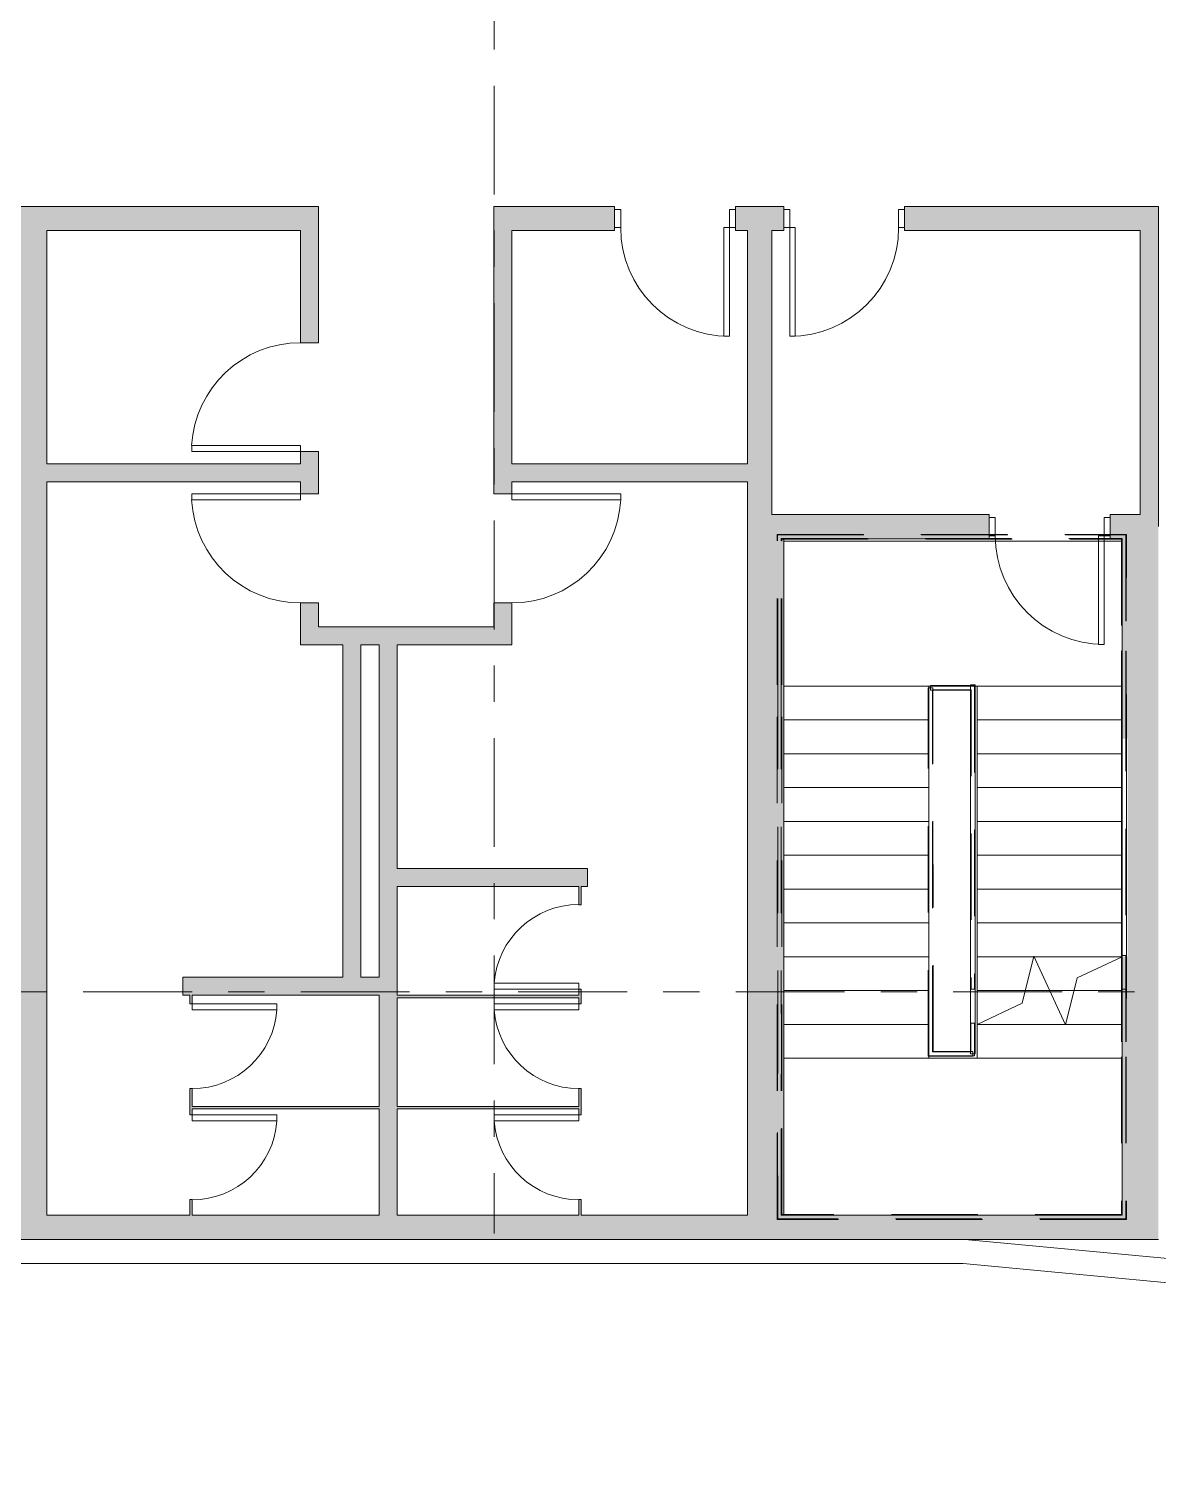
# Model space of a CAD drawing. Header units: millimetres. Extents: x 90964 to 877642, y 656808 to 1438307.
# Drawn here: x 376236 to 385586, y 977448 to 989290 of the extents above; entities that cross this region are included whole.
import ezdxf

# ---------------------------------------------------------------- set-up
doc = ezdxf.new("R2010")
doc.units = ezdxf.units.MM
doc.header["$LTSCALE"] = 300
doc.linetypes.add('CENTER', pattern=[3, 1.5, -0.5, 0.5, -0.5])
doc.linetypes.add('Overhead', pattern=[3.96875, 2.38125, -1.5875])
for name, color, linetype, lineweight in [('A-COT VACH', 2, 'Continuous', 35), ('A-DOOR', 31, 'Continuous', 9), ('A-DOOR-FRAM', 31, 'Continuous', 9), ('A-FLOR-HRAL', 11, 'Continuous', 9), ('A-FLOR-HRAL-MBND', 5, 'Overhead', 9), ('A-TRUC', 250, 'CENTER', 5), ('A-WALL', 113, 'Continuous', 9), ('A-WALL-PATT', 111, 'Continuous', 9), ('S-STRS', 31, 'Continuous', 9), ('S-STRS-MBND', 31, 'Overhead', 9)]:
    doc.layers.add(name, color=color, linetype=linetype, lineweight=lineweight)

# ---------------------------------------------------------------- blocks, each defined once
blk = doc.blocks.new('Railing - Railing-1480362-Option 5 Floor Plans')
at = {"layer": 'A-FLOR-HRAL-MBND'}
for p, q in [((-106422, -29073), (-106305, -28713)), ((-106384, -29054), (-106285, -28751)), ((-106305, -28713), (-103395, -29659)), ((-106285, -28751), (-103433, -29678)), ((-106165, -29157), (-106422, -29073)), ((-106156, -29128), (-106384, -29054)), ((-105899, -29243), (-105890, -29215)), ((-103513, -30019), (-105899, -29243)), ((-103532, -29982), (-105890, -29215)), ((-103433, -29678), (-103532, -29982)), ((-103395, -29659), (-103513, -30019))]:
    blk.add_line(p, q, dxfattribs=at)
blk = doc.blocks.new('Railing - Railing-1480373-Option 5 Floor Plans')
at = {"layer": 'A-FLOR-HRAL-MBND'}
for p, q in [((-108093, -29845), (-107202, -27106)), ((-107202, -27106), (-106194, -27433)), ((-108055, -29826), (-107183, -27143)), ((-107183, -27143), (-106203, -27462)), ((-106203, -27462), (-105937, -27549)), ((-106194, -27433), (-105928, -27520)), ((-105937, -27549), (-103008, -28501)), ((-105928, -27520), (-102999, -28473)), ((-103008, -28501), (-101857, -28875)), ((-102999, -28473), (-101819, -28856)), ((-101857, -28875), (-102729, -31558)), ((-101819, -28856), (-102710, -31596)), ((-106809, -30231), (-108055, -29826)), ((-106819, -30260), (-108093, -29845)), ((-106020, -30519), (-106819, -30260)), ((-106011, -30491), (-106809, -30231)), ((-106286, -30433), (-106277, -30404)), ((-103890, -31212), (-106286, -30433)), ((-103880, -31184), (-106277, -30404)), ((-103623, -31299), (-103890, -31212)), ((-103614, -31270), (-103880, -31184)), ((-102710, -31596), (-103623, -31299)), ((-102729, -31558), (-103614, -31270))]:
    blk.add_line(p, q, dxfattribs=at)
blk = doc.blocks.new('Top Rail Type - Top Rail_Internal_-V16-Option 5 Floor Plans')
at = {"layer": 'A-FLOR-HRAL', "linetype": 'Overhead'}
for p, q in [((-106422, -29058), (-106308, -28706)), ((-106384, -29070), (-106282, -28757)), ((-106308, -28706), (-103408, -29649)), ((-106282, -28757), (-103420, -29687)), ((-106422, -29058), (-106384, -29070)), ((-106409, -29083), (-106397, -29045)), ((-106167, -29162), (-106409, -29083)), ((-106154, -29124), (-106397, -29045)), ((-105901, -29248), (-105888, -29210)), ((-103509, -30026), (-105901, -29248)), ((-103535, -29975), (-105888, -29210)), ((-103433, -29662), (-103535, -29975)), ((-103395, -29675), (-103509, -30026)), ((-103395, -29675), (-103433, -29662)), ((-103408, -29649), (-103420, -29687))]:
    blk.add_line(p, q, dxfattribs=at)
at = {"layer": 'A-FLOR-HRAL'}
for p, q in [((-106154, -29124), (-106167, -29162)), ((-103492, -29989), (-106154, -29124)), ((-103504, -30027), (-106167, -29162)), ((-103504, -30027), (-103492, -29989))]:
    blk.add_line(p, q, dxfattribs=at)
blk = doc.blocks.new('Top Rail Type - Top Rail_Internal_-V17-Option 5 Floor Plans')
at = {"layer": 'A-FLOR-HRAL', "linetype": 'Overhead'}
for p, q in [((-108100, -29848), (-107206, -27099)), ((-107206, -27099), (-106192, -27429)), ((-108049, -29823), (-107180, -27150)), ((-107180, -27150), (-106205, -27467)), ((-106205, -27467), (-103010, -28506)), ((-106192, -27429), (-102997, -28468)), ((-103010, -28506), (-101863, -28879)), ((-102997, -28468), (-101813, -28853)), ((-101863, -28879), (-102732, -31552)), ((-101813, -28853), (-102707, -31602)), ((-106808, -30226), (-108049, -29823)), ((-106820, -30264), (-108100, -29848)), ((-106022, -30524), (-106820, -30264)), ((-106009, -30486), (-106808, -30226)), ((-106288, -30438), (-106275, -30400)), ((-103612, -31265), (-106275, -30400)), ((-103625, -31303), (-106288, -30438)), ((-102707, -31602), (-103625, -31303)), ((-102732, -31552), (-103612, -31265))]:
    blk.add_line(p, q, dxfattribs=at)
at = {"layer": 'A-FLOR-HRAL'}
for p, q in [((-106009, -30486), (-106022, -30524)), ((-104304, -31083), (-106022, -30524)), ((-104291, -31045), (-106009, -30486))]:
    blk.add_line(p, q, dxfattribs=at)
blk = doc.blocks.new('M_Single-Flush - 900 X 2100-697408-Option 5 Floor Plans')
at = {"layer": 'A-DOOR'}
for p, q in [((400, 75), (400, 975)), ((450, 975), (400, 975)), ((450, 75), (450, 975)), ((450, 75), (400, 75))]:
    blk.add_line(p, q, dxfattribs=at)
blk.add_arc((450, 75), 902, 93.1788, 180, dxfattribs=at)
blk = doc.blocks.new('M_Single-Flush - 900 X 2100-697387-Option 5 Floor Plans')
at = {"layer": 'A-DOOR'}
for p, q in [((400, -75), (400, -975)), ((450, -75), (400, -75)), ((450, -75), (450, -975)), ((450, -975), (400, -975))]:
    blk.add_line(p, q, dxfattribs=at)
blk.add_arc((450, -75), 902, 180, 266.8212, dxfattribs=at)
blk = doc.blocks.new('M_Single-Flush - 700 X 2100-697495-Option 5 Floor Plans')
at = {"layer": 'A-DOOR'}
for p, q in [((300, -10), (300, -710)), ((350, -10), (300, -10)), ((350, -10), (350, -710)), ((350, -710), (300, -710))]:
    blk.add_line(p, q, dxfattribs=at)
blk.add_arc((350, -10), 702, 180, 265.9138, dxfattribs=at)
blk = doc.blocks.new('M_Single-Flush - 700 X 2100-697474-Option 5 Floor Plans')
at = {"layer": 'A-DOOR'}
for p, q in [((300, 10), (300, 710)), ((350, 710), (300, 710)), ((350, 10), (350, 710)), ((350, 10), (300, 10))]:
    blk.add_line(p, q, dxfattribs=at)
blk.add_arc((350, 10), 702, 94.0862, 180, dxfattribs=at)
blk = doc.blocks.new('M_Door-Passage-Single-Flush - M_Door-Passage-Single-Flush-718217-Option 5 Floor Plans')
at = {"layer": 'A-DOOR'}
for p, q in [((450, 981.35), (405, 981.35)), ((405, 981.35), (405, 81.35)), ((450, 81.35), (450, 981.35)), ((405, 81.35), (450, 81.35))]:
    blk.add_line(p, q, dxfattribs=at)
blk.add_arc((450, 81.35), 900, 90, 180, dxfattribs=at)
at = {"layer": 'A-DOOR-FRAM'}
for p, q in [((-450, 81.35), (-500, 81.35)), ((-500, 81.35), (-500, -68.65)), ((-450, -68.65), (-450, 81.35)), ((450, 81.35), (450, -68.65)), ((500, 81.35), (450, 81.35)), ((500, -68.65), (500, 81.35)), ((-500, -68.65), (-450, -68.65)), ((450, -68.65), (500, -68.65))]:
    blk.add_line(p, q, dxfattribs=at)
blk = doc.blocks.new('M_Door-Passage-Single-Flush - M_Door-Passage-Single-Flush-756115-Option 5 Floor Plans')
at = {"layer": 'A-DOOR'}
for p, q in [((405, -81.35), (450, -81.35)), ((405, -981.35), (405, -81.35)), ((450, -81.35), (450, -981.35)), ((450, -981.35), (405, -981.35))]:
    blk.add_line(p, q, dxfattribs=at)
blk.add_arc((450, -81.35), 900, 180, 270, dxfattribs=at)
at = {"layer": 'A-DOOR-FRAM'}
for p, q in [((-500, 68.65), (-450, 68.65)), ((-500, -81.35), (-500, 68.65)), ((-450, 68.65), (-450, -81.35)), ((450, 68.65), (500, 68.65)), ((450, -81.35), (450, 68.65)), ((500, 68.65), (500, -81.35)), ((-450, -81.35), (-500, -81.35)), ((500, -81.35), (450, -81.35))]:
    blk.add_line(p, q, dxfattribs=at)
blk = doc.blocks.new('luoicotthapdoi')
at = {"layer": 'A-TRUC', "ltscale": 2}
for p, q in [((380088, 981352), (380088, 950252)), ((333488, 952252), (414088, 952252))]:
    blk.add_line(p, q, dxfattribs=at)

msp = doc.modelspace()

# ---------------------------------------------------------------- hatches: boundary and pattern name
at = {"layer": 'A-WALL-PATT'}
for points in [[(378635.6, 987818.3), (371024.6, 987818.3), (371024.6, 987618.3), (378635.6, 987618.3)], [(376385.6, 979468.3), (376385.6, 987618.3), (376085.6, 987618.3), (376085.6, 979468.3)], [(382385.6, 985168.3), (382385.6, 987618.3), (382185.6, 987618.3), (382185.6, 985168.3)], [(385585.6, 987618.3), (385435.6, 987618.3), (385435.6, 985168.3), (385585.6, 985168.3), (385585.6, 986193.7)], [(378485.6, 985538.7), (378485.6, 985688.7), (376385.6, 985688.7), (376385.6, 985538.7)], [(382185.6, 985688.7), (380235.6, 985688.7), (380235.6, 985538.7), (382185.6, 985538.7)], [(382485.6, 979468.3), (382485.6, 985168.3), (382185.6, 985168.3), (382185.6, 979468.3)], [(380235.6, 984188.7), (380235.6, 984338.7), (378635.6, 984338.7), (378635.6, 984188.7), (379285.6, 984188.7)], [(378985.6, 984188.7), (378835.6, 984188.7), (378835.6, 981438.7), (378985.6, 981438.7), (378985.6, 983801.9)], [(379285.6, 979468.3), (379285.6, 984188.7), (379135.6, 984188.7), (379135.6, 979468.3)], [(380860.6, 982188.7), (380860.6, 982338.7), (379285.6, 982338.7), (379285.6, 982188.7), (380809.4, 982188.7)], [(379135.6, 981438.7), (377510.6, 981438.7), (377510.6, 981288.7), (379135.6, 981288.7)], [(380789.4, 981288.7), (379285.6, 981288.7), (379285.6, 981268.7), (380789.4, 981268.7)], [(376385.6, 979268.3), (376385.6, 979468.3), (373385.6, 979468.3), (373385.6, 979268.3), (374740.9, 979268.3)], [(383455.7, 979468.3), (376385.6, 979468.3), (376385.6, 979268.3), (383455.7, 979268.3)], [(385285.6, 979268.3), (385285.6, 979468.3), (383455.7, 979468.3), (383455.7, 979268.3)]]:
    msp.add_hatch(color=256, dxfattribs=at).paths.add_polyline_path(points, flags=0)
h = msp.add_hatch(color=256, dxfattribs=at)
h.paths.add_polyline_path([(380235.6, 984538.7), (380085.6, 984538.7), (380085.6, 984338.7), (380235.6, 984338.7)], flags=0)
h.paths.add_polyline_path([(380235.6, 987818.3), (380085.6, 987818.3), (380085.6, 985438.7), (380235.6, 985438.7), (380235.6, 987618.3)], flags=0)
h = msp.add_hatch(color=256, dxfattribs=at)
h.paths.add_polyline_path([(385585.6, 987618.3), (385585.6, 987818.3), (383485.6, 987818.3), (383485.6, 987618.3), (385435.6, 987618.3)], flags=0)
h.paths.add_polyline_path([(382485.6, 987618.3), (382485.6, 987818.3), (382085.6, 987818.3), (382085.6, 987618.3), (382385.6, 987618.3)], flags=0)
h.paths.add_polyline_path([(381085.6, 987643.3), (381085.6, 987818.3), (380235.6, 987818.3), (380235.6, 987618.3), (381085.6, 987618.3)], flags=0)
h = msp.add_hatch(color=256, dxfattribs=at)
h.paths.add_polyline_path([(378635.6, 985438.7), (378635.6, 985788.7), (378485.6, 985788.7), (378485.6, 985438.7)], flags=0)
h.paths.add_polyline_path([(378635.6, 984538.7), (378485.6, 984538.7), (378485.6, 984188.7), (378635.6, 984188.7), (378635.6, 984338.7)], flags=0)
h.paths.add_polyline_path([(378635.6, 986688.7), (378635.6, 987618.3), (378485.6, 987618.3), (378485.6, 986688.7)], flags=0)
h = msp.add_hatch(color=256, dxfattribs=at)
h.paths.add_polyline_path([(385435.6, 985268.3), (385185.6, 985268.3), (385185.6, 985068.3), (385285.6, 985068.3), (385285.6, 985168.3), (385435.6, 985168.3)], flags=0)
h.paths.add_polyline_path([(384185.6, 985093.3), (384185.6, 985268.3), (382385.6, 985268.3), (382385.6, 985168.3), (382485.6, 985168.3), (382485.6, 985068.3), (384185.6, 985068.3)], flags=0)
h = msp.add_hatch(color=256, dxfattribs=at)
h.paths.add_polyline_path([(385585.6, 981410.1), (385585.6, 985168.3), (385285.6, 985168.3), (385285.6, 979268.3), (385585.6, 979268.3)], flags=0)
h.paths.add_polyline_path([(385331, 982606), (385331, 981608.1), (385291, 981608.1), (385291, 983413.6), (385331, 983413.6), (385331, 983204)], flags=0)
h = msp.add_hatch(color=256, dxfattribs=at)
h.paths.add_polyline_path([(380809.4, 979598.7), (380789.4, 979598.7), (380789.4, 979468.3), (380809.4, 979468.3)], flags=0)
h.paths.add_polyline_path([(380809.4, 980298.7), (380809.4, 980518.7), (380789.4, 980518.7), (380789.4, 980298.7)], flags=0)
h.paths.add_polyline_path([(380809.4, 982038.7), (380809.4, 982188.7), (380789.4, 982188.7), (380789.4, 982038.7)], flags=0)
h.paths.add_polyline_path([(380809.4, 981338.7), (380789.4, 981338.7), (380789.4, 981218.7), (380809.4, 981218.7)], flags=0)
h = msp.add_hatch(color=256, dxfattribs=at)
h.paths.add_polyline_path([(377590.2, 980518.7), (377570.2, 980518.7), (377572.1, 980298.7), (377590.2, 980298.7), (377590.2, 980368.7)], flags=0)
h.paths.add_polyline_path([(377590.2, 979468.3), (377590.2, 979598.7), (377570.2, 979598.7), (377572.1, 979468.3)], flags=0)
h.paths.add_polyline_path([(377590.2, 981218.7), (377590.2, 981288.7), (377570.2, 981288.7), (377572.1, 981218.7)], flags=0)
h = msp.add_hatch(color=256, dxfattribs=at)
h.paths.add_polyline_path([(380789.4, 980368.7), (379285.6, 980368.7), (379285.6, 980348.7), (380789.4, 980348.7)], flags=0)
h.paths.add_polyline_path([(379135.6, 980348.7), (379135.6, 980368.7), (377590.2, 980368.7), (377590.2, 980348.7)], flags=0)
at = {"layer": 'S-STRS-MBND', "linetype": 'Continuous'}
h = msp.add_hatch(dxfattribs=at)
h.set_pattern_fill('_USER', color=250, scale=1000, double=1, pattern_type=0)
h.set_pattern_definition([(0, (373787.6, 1010218.3), (0, 1000), []), (90, (373787.6, 1010218.3), (-1000, 6e-14), [])])
h.paths.add_polyline_path([(389089.9, 1006193.3, -0.5773503), (399412, 1004987.1), (407576.1, 986061.6, -0.2894772), (406545.1, 979518.3), (413887.6, 979518.3), (413887.6, 1010218.3), (333687.6, 1010218.3), (333687.6, 979518.3), (341030.1, 979518.3, -0.2894772), (339999.1, 986061.6), (348163.3, 1004987.1, -0.5773503), (358485.3, 1006193.3), (367868, 991527.3), (379707.2, 991527.3)])

# ---------------------------------------------------------------- linework, layer by layer
at = {"layer": 'A-WALL', "lineweight": 18}
for p, q in [((378635.6, 987818.3), (370824.6, 987818.3)), ((378635.6, 986688.7), (378635.6, 987818.3)), ((380085.6, 987818.3), (380085.6, 985438.7)), ((381085.6, 987818.3), (380085.6, 987818.3)), ((381085.6, 987793.3), (381085.6, 987818.3)), ((382485.6, 987818.3), (382085.6, 987818.3)), ((382085.6, 987818.3), (382085.6, 987793.3)), ((382485.6, 987793.3), (382485.6, 987818.3)), ((385585.6, 987818.3), (383485.6, 987818.3)), ((383485.6, 987818.3), (383485.6, 987793.3)), ((385585.6, 985168.3), (385585.6, 987818.3)), ((376385.6, 985688.7), (376385.6, 987618.3)), ((376385.6, 987618.3), (378485.6, 987618.3)), ((378485.6, 987618.3), (378485.6, 986688.7)), ((380235.6, 985688.7), (380235.6, 987618.3)), ((380235.6, 987618.3), (381085.6, 987618.3)), ((381085.6, 987618.3), (381085.6, 987643.3)), ((382085.6, 987643.3), (382085.6, 987618.3)), ((382085.6, 987618.3), (382185.6, 987618.3)), ((382185.6, 987618.3), (382185.6, 985688.7)), ((382385.6, 987618.3), (382485.6, 987618.3)), ((382385.6, 985268.3), (382385.6, 987618.3)), ((382485.6, 987618.3), (382485.6, 987643.3)), ((383485.6, 987643.3), (383485.6, 987618.3)), ((383485.6, 987618.3), (385435.6, 987618.3)), ((385435.6, 987618.3), (385435.6, 985268.3)), ((378485.6, 986688.7), (378635.6, 986688.7)), ((378485.6, 985788.7), (378485.6, 985688.7)), ((378635.6, 985788.7), (378485.6, 985788.7)), ((378635.6, 985438.7), (378635.6, 985788.7)), ((378485.6, 985688.7), (376385.6, 985688.7)), ((382185.6, 985688.7), (380235.6, 985688.7)), ((376385.6, 979468.3), (376385.6, 985538.7)), ((376385.6, 985538.7), (378485.6, 985538.7)), ((378485.6, 985538.7), (378485.6, 985438.7)), ((378485.6, 985438.7), (378635.6, 985438.7)), ((380085.6, 985438.7), (380235.6, 985438.7)), ((380235.6, 985438.7), (380235.6, 985538.7)), ((380235.6, 985538.7), (382185.6, 985538.7)), ((382185.6, 985538.7), (382185.6, 985168.3)), ((384185.6, 985268.3), (382385.6, 985268.3)), ((384185.6, 985243.3), (384185.6, 985268.3)), ((385435.6, 985268.3), (385185.6, 985268.3)), ((385185.6, 985268.3), (385185.6, 985243.3)), ((382185.6, 985168.3), (382185.6, 979468.3)), ((384185.6, 985068.3), (384185.6, 985093.3)), ((385185.6, 985093.3), (385185.6, 985068.3)), ((382485.6, 979468.3), (382485.6, 985068.3)), ((382485.6, 985068.3), (384185.6, 985068.3)), ((385185.6, 985068.3), (385285.6, 985068.3)), ((385285.6, 985068.3), (385285.6, 979468.3)), ((378485.6, 984538.7), (378485.6, 984188.7)), ((378635.6, 984538.7), (378485.6, 984538.7)), ((378635.6, 984338.7), (378635.6, 984538.7)), ((380235.6, 984538.7), (380085.6, 984538.7)), ((380085.6, 984538.7), (380085.6, 984338.7)), ((380235.6, 984188.7), (380235.6, 984538.7)), ((380085.6, 984338.7), (378635.6, 984338.7)), ((378485.6, 984188.7), (378835.6, 984188.7)), ((378835.6, 984188.7), (378835.6, 981438.7)), ((378985.6, 984188.7), (379135.6, 984188.7)), ((378985.6, 981438.7), (378985.6, 984188.7)), ((379135.6, 984188.7), (379135.6, 981438.7)), ((379285.6, 984188.7), (380235.6, 984188.7)), ((379285.6, 982338.7), (379285.6, 984188.7)), ((380860.6, 982338.7), (379285.6, 982338.7)), ((380860.6, 982188.7), (380860.6, 982338.7)), ((379285.6, 981288.7), (379285.6, 982188.7)), ((379285.6, 982188.7), (380789.4, 982188.7)), ((380789.4, 982188.7), (380789.4, 982038.7)), ((380809.4, 982188.7), (380860.6, 982188.7)), ((380809.4, 982038.7), (380809.4, 982188.7)), ((380789.4, 982038.7), (380809.4, 982038.7)), ((378835.6, 981438.7), (377510.6, 981438.7)), ((377510.6, 981438.7), (377510.6, 981288.7)), ((379135.6, 981438.7), (378985.6, 981438.7)), ((377510.6, 981288.7), (377570.2, 981288.7)), ((377570.2, 981288.7), (377570.2, 981218.7)), ((377590.2, 981288.7), (379135.6, 981288.7)), ((377590.2, 981218.7), (377590.2, 981288.7)), ((379135.6, 981288.7), (379135.6, 980368.7)), ((380789.4, 981288.7), (379285.6, 981288.7)), ((380789.4, 981338.7), (380789.4, 981288.7)), ((380809.4, 981338.7), (380789.4, 981338.7)), ((380809.4, 981218.7), (380809.4, 981338.7)), ((377570.2, 981218.7), (377590.2, 981218.7)), ((379285.6, 980368.7), (379285.6, 981268.7)), ((379285.6, 981268.7), (380789.4, 981268.7)), ((380789.4, 981268.7), (380789.4, 981218.7)), ((380789.4, 981218.7), (380809.4, 981218.7)), ((377570.2, 980518.7), (377570.2, 980298.7)), ((377590.2, 980518.7), (377570.2, 980518.7)), ((377590.2, 980368.7), (377590.2, 980518.7)), ((380789.4, 980518.7), (380789.4, 980368.7)), ((380809.4, 980518.7), (380789.4, 980518.7)), ((380809.4, 980298.7), (380809.4, 980518.7)), ((379135.6, 980368.7), (377590.2, 980368.7)), ((377590.2, 980348.7), (379135.6, 980348.7)), ((377590.2, 980298.7), (377590.2, 980348.7)), ((379135.6, 980348.7), (379135.6, 979468.3)), ((380789.4, 980368.7), (379285.6, 980368.7)), ((379285.6, 979468.3), (379285.6, 980348.7)), ((379285.6, 980348.7), (380789.4, 980348.7)), ((380789.4, 980348.7), (380789.4, 980298.7)), ((377570.2, 980298.7), (377590.2, 980298.7)), ((380789.4, 980298.7), (380809.4, 980298.7)), ((377570.2, 979598.7), (377570.2, 979468.3)), ((377590.2, 979598.7), (377570.2, 979598.7)), ((377590.2, 979468.3), (377590.2, 979598.7)), ((380789.4, 979598.7), (380789.4, 979468.3)), ((380809.4, 979598.7), (380789.4, 979598.7)), ((380809.4, 979468.3), (380809.4, 979598.7)), ((377570.2, 979468.3), (376385.6, 979468.3)), ((379135.6, 979468.3), (377590.2, 979468.3)), ((380789.4, 979468.3), (379285.6, 979468.3)), ((382185.6, 979468.3), (380809.4, 979468.3)), ((385285.6, 979468.3), (382485.6, 979468.3)), ((383982.7, 979268.3), (364296.6, 979268.3)), ((376385.6, 979268.3), (385585.6, 979268.3)), ((401191.1, 977645.8), (383982.7, 979268.3)), ((363604.2, 979068.3), (383971, 979068.3)), ((383971, 979068.3), (401163.6, 977447.6))]:
    msp.add_line(p, q, dxfattribs=at)
at = {"layer": 'S-STRS'}
for p, q in [((385285.6, 983848.3), (384085.6, 983848.3)), ((384085.6, 983848.3), (384085.6, 983568.3)), ((384085.6, 983568.3), (384085.6, 983288.3)), ((385285.6, 983568.3), (384085.6, 983568.3)), ((384085.6, 983288.3), (384085.6, 983008.3)), ((385285.6, 983288.3), (384085.6, 983288.3)), ((384085.6, 983008.3), (384085.6, 982728.3)), ((385285.6, 983008.3), (384085.6, 983008.3)), ((384085.6, 982728.3), (384085.6, 982448.3)), ((385285.6, 982728.3), (384085.6, 982728.3)), ((384085.6, 982448.3), (384085.6, 982168.3)), ((385285.6, 982448.3), (384085.6, 982448.3)), ((384085.6, 982168.3), (384085.6, 981888.3)), ((385285.6, 982168.3), (384085.6, 982168.3)), ((384085.6, 981888.3), (384085.6, 981608.3)), ((385285.6, 981888.3), (384085.6, 981888.3)), ((384085.6, 981608.3), (384085.6, 981328.3)), ((384552.7, 981608.3), (384085.6, 981608.3)), ((385285.6, 981608.3), (384555, 981608.3)), ((384085.6, 981328.3), (384085.6, 981048.6)), ((384484.7, 981328.3), (384085.6, 981328.3)), ((384886.5, 981328.3), (384685.6, 981328.3)), ((384818.5, 981048.3), (384816.2, 981048.3))]:
    msp.add_line(p, q, dxfattribs=at)
at = {"layer": 'S-STRS', "linetype": 'Overhead'}
for p, q in [((385285.6, 983848.3), (384085.6, 983848.3)), ((385285.6, 983568.3), (384085.6, 983568.3)), ((385285.6, 983288.3), (384085.6, 983288.3)), ((385285.6, 983008.3), (384085.6, 983008.3)), ((385285.6, 982728.3), (384085.6, 982728.3)), ((385285.6, 982448.3), (384085.6, 982448.3)), ((385285.6, 982168.3), (384085.6, 982168.3)), ((385285.6, 981888.3), (384085.6, 981888.3)), ((384552.7, 981608.3), (384085.6, 981608.3)), ((385285.6, 981608.3), (384555, 981608.3)), ((384484.7, 981328.3), (384085.6, 981328.3)), ((384886.5, 981328.3), (384685.6, 981328.3)), ((384818.5, 981048.3), (384816.2, 981048.3))]:
    msp.add_line(p, q, dxfattribs=at)
at = {"layer": 'S-STRS-MBND', "linetype": 'Continuous'}
for p, q in [((382485.6, 985048.3), (382485.6, 983848.3)), ((385285.6, 985048.3), (382485.6, 985048.3)), ((385285.6, 983848.3), (385285.6, 985048.3)), ((382485.6, 983848.3), (383685.6, 983848.3)), ((382485.6, 980768.3), (382485.6, 983848.3)), ((382485.6, 983848.3), (383685.6, 983848.3)), ((383685.6, 983848.3), (384085.6, 983848.3)), ((383685.6, 980768.3), (383685.6, 983848.3)), ((385285.6, 983848.3), (384085.6, 983848.3)), ((384085.6, 983848.3), (384085.6, 981328.3)), ((385285.6, 983848.3), (384085.6, 983848.3)), ((385285.6, 983848.3), (385285.6, 981328.3)), ((382485.6, 983568.3), (383685.6, 983568.3)), ((382485.6, 983568.3), (383685.6, 983568.3)), ((385285.6, 983568.3), (384085.6, 983568.3)), ((385285.6, 983568.3), (384085.6, 983568.3)), ((382485.6, 983288.3), (383685.6, 983288.3)), ((382485.6, 983288.3), (383685.6, 983288.3)), ((385285.6, 983288.3), (384085.6, 983288.3)), ((385285.6, 983288.3), (384085.6, 983288.3)), ((382485.6, 983008.3), (383685.6, 983008.3)), ((382485.6, 983008.3), (383685.6, 983008.3)), ((385285.6, 983008.3), (384085.6, 983008.3)), ((385285.6, 983008.3), (384085.6, 983008.3)), ((382485.6, 982728.3), (383685.6, 982728.3)), ((382485.6, 982728.3), (383685.6, 982728.3)), ((385285.6, 982728.3), (384085.6, 982728.3)), ((385285.6, 982728.3), (384085.6, 982728.3)), ((382485.6, 982448.3), (383685.6, 982448.3)), ((382485.6, 982448.3), (383685.6, 982448.3)), ((385285.6, 982448.3), (384085.6, 982448.3)), ((385285.6, 982448.3), (384085.6, 982448.3)), ((382485.6, 982168.3), (383685.6, 982168.3)), ((382485.6, 982168.3), (383685.6, 982168.3)), ((385285.6, 982168.3), (384085.6, 982168.3)), ((385285.6, 982168.3), (384085.6, 982168.3)), ((382485.6, 981888.3), (383685.6, 981888.3)), ((382485.6, 981888.3), (383685.6, 981888.3)), ((385285.6, 981888.3), (384085.6, 981888.3)), ((385285.6, 981888.3), (384085.6, 981888.3)), ((382485.6, 981608.3), (383685.6, 981608.3)), ((382485.6, 981608.3), (383685.6, 981608.3)), ((385285.6, 981608.3), (384085.6, 981608.3)), ((385285.6, 981608.3), (384085.6, 981608.3)), ((384459, 981222.7), (384553.5, 981611.6)), ((384555, 981608.3), (384552.7, 981608.3)), ((384555, 981608.3), (384552.7, 981608.3)), ((384553.5, 981611.6), (384817.7, 981045.1)), ((384912.2, 981434), (385285.6, 981608.1)), ((384817.7, 981045.1), (384912.2, 981434)), ((382485.6, 981328.3), (383685.6, 981328.3)), ((382485.6, 981328.3), (383685.6, 981328.3)), ((385285.6, 981328.3), (384085.6, 981328.3)), ((384685.6, 981328.3), (384484.7, 981328.3)), ((384685.6, 981328.3), (384484.7, 981328.3)), ((385285.6, 981328.3), (384886.5, 981328.3)), ((385285.6, 981328.3), (384886.5, 981328.3)), ((384085.6, 981048.6), (384459, 981222.7)), ((385285.6, 981272.3), (385285.6, 980768.3)), ((382485.6, 981048.3), (383685.6, 981048.3)), ((382485.6, 981048.3), (383685.6, 981048.3)), ((384085.6, 981048.6), (384085.6, 980768.3)), ((384816.2, 981048.3), (384085.6, 981048.3)), ((384816.2, 981048.3), (384085.6, 981048.3)), ((385285.6, 981048.3), (384818.5, 981048.3)), ((385285.6, 981048.3), (384818.5, 981048.3)), ((382485.6, 980768.3), (382485.6, 979468.3)), ((382485.6, 980768.3), (383685.6, 980768.3)), ((382485.6, 980768.3), (383685.6, 980768.3)), ((384085.6, 980768.3), (383685.6, 980768.3)), ((385285.6, 980768.3), (384085.6, 980768.3)), ((385285.6, 980768.3), (384085.6, 980768.3)), ((385285.6, 979468.3), (385285.6, 980768.3)), ((382485.6, 979468.3), (385285.6, 979468.3))]:
    msp.add_line(p, q, dxfattribs=at)

# ---------------------------------------------------------------- block references
at = {"layer": 'A-COT VACH'}
msp.add_blockref('luoicotthapdoi', (0, 29066), dxfattribs=at)
at = {"layer": 'A-DOOR'}
for p in [(381585.6, 987724.7), (384685.6, 985174.7)]:
    msp.add_blockref('M_Door-Passage-Single-Flush - M_Door-Passage-Single-Flush-756115-Option 5 Floor Plans', p, dxfattribs=at)
for name, p, rotation in [('M_Door-Passage-Single-Flush - M_Door-Passage-Single-Flush-718217-Option 5 Floor Plans', (382985.6, 987724.7), 180.0000000000005), ('M_Single-Flush - 900 X 2100-697387-Option 5 Floor Plans', (378560.6, 986238.7), 270), ('M_Single-Flush - 900 X 2100-697408-Option 5 Floor Plans', (378560.6, 984988.7), 90), ('M_Single-Flush - 900 X 2100-697387-Option 5 Floor Plans', (380160.6, 984988.7), 90), ('M_Single-Flush - 700 X 2100-697495-Option 5 Floor Plans', (380799.4, 981688.7), 270), ('M_Single-Flush - 700 X 2100-697495-Option 5 Floor Plans', (377580.2, 980868.7), 90), ('M_Single-Flush - 700 X 2100-697474-Option 5 Floor Plans', (380799.4, 980868.7), 90), ('M_Single-Flush - 700 X 2100-697495-Option 5 Floor Plans', (377580.2, 979948.7), 90), ('M_Single-Flush - 700 X 2100-697474-Option 5 Floor Plans', (380799.4, 979948.7), 90)]:
    msp.add_blockref(name, p, dxfattribs=dict(at, rotation=rotation))
at = {"layer": 'A-FLOR-HRAL', "rotation": 108.0136761594174}
for name in ['Top Rail Type - Top Rail_Internal_-V17-Option 5 Floor Plans', 'Railing - Railing-1480373-Option 5 Floor Plans', 'Top Rail Type - Top Rail_Internal_-V16-Option 5 Floor Plans', 'Railing - Railing-1480362-Option 5 Floor Plans']:
    msp.add_blockref(name, (323506.2, 1073003.8), dxfattribs=at)

doc.saveas('drawing.dxf')
